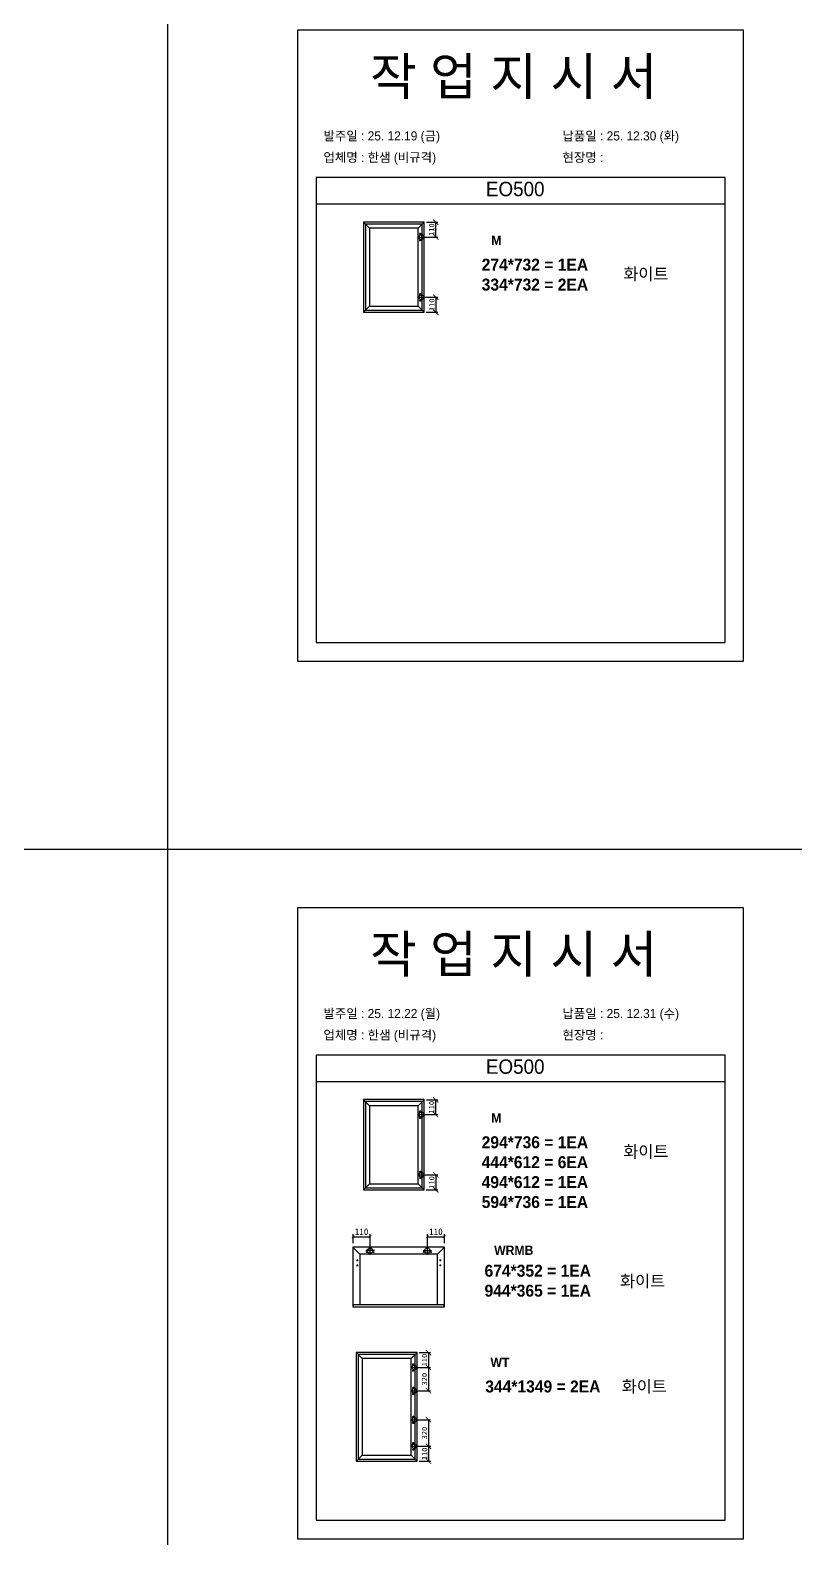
# Model space of a CAD drawing. Header units: millimetres. Extents: x -44117 to 256353, y -2095463 to 65325.
# Drawn here: x 109783 to 112666, y -577863 to -572183 of the extents above; entities that cross this region are included whole.
import ezdxf

# ---------------------------------------------------------------- set-up
doc = ezdxf.new("R2010")
doc.units = ezdxf.units.MM
doc.header["$LTSCALE"] = 10
doc.styles.add('MtX_Gulim', font='')
doc.styles.get('MtX_Gulim').set_extended_font_data('Gulim', bold=True)
doc.dimstyles.new('ISO-25', dxfattribs={"dimtxt": 2.5, "dimasz": 2.5, "dimexe": 1, "dimexo": 1, "dimtad": 1, "dimtxsty": 'Standard', "dimblk": 'ARCHTICK', "dimcen": 2.5, "dimadec": 0, "dimazin": 0, "dimtfac": 1, "dimtmove": 0, "dimatfit": 3, "dimfxl": 0, "dimarcsym": 0})

# ---------------------------------------------------------------- blocks, each defined once
blk = doc.blocks.new('_ArchTick')
at = {"color": 0, "linetype": 'ByBlock', "const_width": 0.15}
blk.add_lwpolyline([(-0.5, -0.5), (0.5, 0.5)], dxfattribs=at)
blk = doc.blocks.new('*D4266')
at = {"color": 0, "lineweight": -2}
for p, q in [((111274.9, -572905.7), (111317.5, -572905.7)), ((111309.5, -572905.7), (111309.5, -572961.8)), ((111264.3, -572961.8), (111317.5, -572961.8))]:
    blk.add_line(p, q, dxfattribs=at)
at = {"layer": 'Defpoints', "color": 0}
for p in [(111266.9, -572905.7), (111256.3, -572961.8), (111309.5, -572961.8)]:
    blk.add_point(p, dxfattribs=at)
at = {"color": 0, "lineweight": -2, "xscale": 20, "yscale": 20, "zscale": 20}
for p, rotation in [((111309.5, -572905.7), 90), ((111309.5, -572961.8), 270)]:
    blk.add_blockref('_ArchTick', p, dxfattribs=dict(at, rotation=rotation))
at = {"color": 0, "insert": (111294.5, -572933.7), "char_height": 20, "attachment_point": 5, "rotation": 90}
blk.add_mtext('110', dxfattribs=at)
blk = doc.blocks.new('*D4267')
at = {"color": 0, "lineweight": -2}
for p, q in [((111264.3, -573188.5), (111318, -573188.5)), ((111310, -573188.5), (111310, -573245.1)), ((111274.4, -573245.1), (111318, -573245.1))]:
    blk.add_line(p, q, dxfattribs=at)
at = {"layer": 'Defpoints', "color": 0}
for p in [(111256.3, -573188.5), (111266.4, -573245.1), (111310, -573245.1)]:
    blk.add_point(p, dxfattribs=at)
at = {"color": 0, "lineweight": -2, "xscale": 20, "yscale": 20, "zscale": 20}
for p, rotation in [((111310, -573188.5), 90), ((111310, -573245.1), 270)]:
    blk.add_blockref('_ArchTick', p, dxfattribs=dict(at, rotation=rotation))
at = {"color": 0, "insert": (111295, -573216.8), "char_height": 20, "attachment_point": 5, "rotation": 90}
blk.add_mtext('110', dxfattribs=at)
blk = doc.blocks.new('*D4278')
at = {"color": 0, "lineweight": -2}
for p, q in [((111274.9, -576210.1), (111317.5, -576210.1)), ((111309.5, -576210.1), (111309.5, -576266.2)), ((111264.3, -576266.2), (111317.5, -576266.2))]:
    blk.add_line(p, q, dxfattribs=at)
at = {"layer": 'Defpoints', "color": 0}
for p in [(111266.9, -576210.1), (111256.3, -576266.2), (111309.5, -576266.2)]:
    blk.add_point(p, dxfattribs=at)
at = {"color": 0, "lineweight": -2, "xscale": 20, "yscale": 20, "zscale": 20}
for p, rotation in [((111309.5, -576210.1), 90), ((111309.5, -576266.2), 270)]:
    blk.add_blockref('_ArchTick', p, dxfattribs=dict(at, rotation=rotation))
at = {"color": 0, "insert": (111294.5, -576238.1), "char_height": 20, "attachment_point": 5, "rotation": 90}
blk.add_mtext('110', dxfattribs=at)
blk = doc.blocks.new('*D4279')
at = {"color": 0, "lineweight": -2}
for p, q in [((111264.3, -576492.9), (111318, -576492.9)), ((111310, -576492.9), (111310, -576549.5)), ((111274.4, -576549.5), (111318, -576549.5))]:
    blk.add_line(p, q, dxfattribs=at)
at = {"layer": 'Defpoints', "color": 0}
for p in [(111256.3, -576492.9), (111266.4, -576549.5), (111310, -576549.5)]:
    blk.add_point(p, dxfattribs=at)
at = {"color": 0, "lineweight": -2, "xscale": 20, "yscale": 20, "zscale": 20}
for p, rotation in [((111310, -576492.9), 90), ((111310, -576549.5), 270)]:
    blk.add_blockref('_ArchTick', p, dxfattribs=dict(at, rotation=rotation))
at = {"color": 0, "insert": (111295, -576521.2), "char_height": 20, "attachment_point": 5, "rotation": 90}
blk.add_mtext('110', dxfattribs=at)
blk = doc.blocks.new('*D4280')
at = {"color": 0, "lineweight": -2}
for p, q in [((110998.3, -576750.4), (110998.3, -576715.8)), ((110998.3, -576725.8), (111062.8, -576725.8)), ((111062.8, -576763.1), (111062.8, -576715.8))]:
    blk.add_line(p, q, dxfattribs=at)
at = {"layer": 'Defpoints', "color": 0}
for p in [(111062.8, -576725.8), (110998.3, -576765.4), (111062.8, -576778.1)]:
    blk.add_point(p, dxfattribs=at)
at = {"color": 0, "lineweight": -2, "xscale": 10, "yscale": 10, "zscale": 10, "rotation": 180}
blk.add_blockref('_ArchTick', (110998.3, -576725.8), dxfattribs=at)
at = {"color": 0, "lineweight": -2, "xscale": 10, "yscale": 10, "zscale": 10}
blk.add_blockref('_ArchTick', (111062.8, -576725.8), dxfattribs=at)
at = {"color": 0, "insert": (111030.5, -576707.1), "char_height": 25, "attachment_point": 5}
blk.add_mtext('110', dxfattribs=at)
blk = doc.blocks.new('*D4281')
at = {"color": 0, "lineweight": -2}
for p, q in [((111278.3, -576763.1), (111278.3, -576715.8)), ((111278.3, -576725.8), (111342.8, -576725.8)), ((111342.8, -576750.4), (111342.8, -576715.8))]:
    blk.add_line(p, q, dxfattribs=at)
at = {"layer": 'Defpoints', "color": 0}
for p in [(111342.8, -576725.8), (111278.3, -576778.1), (111342.8, -576765.4)]:
    blk.add_point(p, dxfattribs=at)
at = {"color": 0, "lineweight": -2, "xscale": 10, "yscale": 10, "zscale": 10, "rotation": 180}
blk.add_blockref('_ArchTick', (111278.3, -576725.8), dxfattribs=at)
at = {"color": 0, "lineweight": -2, "xscale": 10, "yscale": 10, "zscale": 10}
blk.add_blockref('_ArchTick', (111342.8, -576725.8), dxfattribs=at)
at = {"color": 0, "insert": (111310.6, -576707.1), "char_height": 25, "attachment_point": 5}
blk.add_mtext('110', dxfattribs=at)
blk = doc.blocks.new('*D4282')
at = {"color": 0, "lineweight": -2}
for p, q in [((111247.9, -577162.2), (111290.5, -577162.2)), ((111282.5, -577162.2), (111282.5, -577218.3)), ((111237.4, -577218.3), (111290.5, -577218.3))]:
    blk.add_line(p, q, dxfattribs=at)
at = {"layer": 'Defpoints', "color": 0}
for p in [(111239.9, -577162.2), (111229.4, -577218.3), (111282.5, -577218.3)]:
    blk.add_point(p, dxfattribs=at)
at = {"color": 0, "lineweight": -2, "xscale": 20, "yscale": 20, "zscale": 20}
for p, rotation in [((111282.5, -577162.2), 90), ((111282.5, -577218.3), 270)]:
    blk.add_blockref('_ArchTick', p, dxfattribs=dict(at, rotation=rotation))
at = {"color": 0, "insert": (111267.5, -577190.2), "char_height": 20, "attachment_point": 5, "rotation": 90}
blk.add_mtext('110', dxfattribs=at)
blk = doc.blocks.new('*D4283')
at = {"color": 0, "lineweight": -2}
for p, q in [((111237.4, -577514.8), (111291, -577514.8)), ((111283, -577514.8), (111283, -577571.4)), ((111247.4, -577571.4), (111291, -577571.4))]:
    blk.add_line(p, q, dxfattribs=at)
at = {"layer": 'Defpoints', "color": 0}
for p in [(111229.4, -577514.8), (111239.4, -577571.4), (111283, -577571.4)]:
    blk.add_point(p, dxfattribs=at)
at = {"color": 0, "lineweight": -2, "xscale": 20, "yscale": 20, "zscale": 20}
for p, rotation in [((111283, -577514.8), 90), ((111283, -577571.4), 270)]:
    blk.add_blockref('_ArchTick', p, dxfattribs=dict(at, rotation=rotation))
at = {"color": 0, "insert": (111268, -577543.1), "char_height": 20, "attachment_point": 5, "rotation": 90}
blk.add_mtext('110', dxfattribs=at)
blk = doc.blocks.new('*D4284')
at = {"color": 0, "lineweight": -2}
for p, q in [((111237.8, -577415.2), (111290.5, -577415.2)), ((111282.5, -577415.2), (111282.5, -577514.8)), ((111237.4, -577514.8), (111290.5, -577514.8))]:
    blk.add_line(p, q, dxfattribs=at)
at = {"layer": 'Defpoints', "color": 0}
for p in [(111229.8, -577415.2), (111229.4, -577514.8), (111282.5, -577514.8)]:
    blk.add_point(p, dxfattribs=at)
at = {"color": 0, "lineweight": -2, "xscale": 20, "yscale": 20, "zscale": 20}
for p, rotation in [((111282.5, -577415.2), 90), ((111282.5, -577514.8), 270)]:
    blk.add_blockref('_ArchTick', p, dxfattribs=dict(at, rotation=rotation))
at = {"color": 0, "insert": (111267.5, -577465), "char_height": 20, "attachment_point": 5, "rotation": 90}
blk.add_mtext('320', dxfattribs=at)
blk = doc.blocks.new('*D4285')
at = {"color": 0, "lineweight": -2}
for p, q in [((111237.4, -577218.3), (111290.5, -577218.3)), ((111282.5, -577218.3), (111282.5, -577306.2)), ((111237.8, -577306.2), (111290.5, -577306.2))]:
    blk.add_line(p, q, dxfattribs=at)
at = {"layer": 'Defpoints', "color": 0}
for p in [(111229.4, -577218.3), (111229.8, -577306.2), (111282.5, -577306.2)]:
    blk.add_point(p, dxfattribs=at)
at = {"color": 0, "lineweight": -2, "xscale": 20, "yscale": 20, "zscale": 20}
for p, rotation in [((111282.5, -577218.3), 90), ((111282.5, -577306.2), 270)]:
    blk.add_blockref('_ArchTick', p, dxfattribs=dict(at, rotation=rotation))
at = {"color": 0, "insert": (111267.5, -577262.2), "char_height": 20, "attachment_point": 5, "rotation": 90}
blk.add_mtext('320', dxfattribs=at)

msp = doc.modelspace()

# ---------------------------------------------------------------- linework, layer by layer
for p, q in [((112399.3911, -572738.03187), (110859.3911, -572738.03187)), ((112399.3911, -572838.03187), (110859.3911, -572838.03187)), ((111266.89896, -572905.14552, 20.09702), (111037.31908, -572905.14552, 20.09702)), ((111037.31908, -572905.14552, 20.09702), (111037.31908, -573245.12446, 20.09702)), ((111037.83507, -572905.66152, 94.61404), (111037.31908, -572905.66152, 94.61404)), ((111037.83507, -572905.66152, 94.61404), (111037.83507, -572905.14552, 94.61404)), ((111060.27706, -572928.10351, 20.09702), (111037.83507, -572905.66152, 20.09702)), ((111259.28062, -572912.76386, 20.09702), (111044.93742, -572912.76386, 20.09702)), ((111044.93742, -572912.76386, 20.09702), (111044.93742, -573237.50612, 20.09702)), ((111243.94097, -572928.10351, 20.09702), (111266.38296, -572905.66152, 20.09702)), ((111259.28062, -573237.50612, 20.09702), (111259.28062, -572912.76386, 20.09702)), ((111266.38296, -572905.66152, 94.61404), (111266.38296, -572905.14552, 94.61404)), ((111266.38296, -572905.66152, 94.61404), (111266.38296, -572905.14552, 94.61404)), ((111266.38296, -572905.66152, 94.61404), (111266.89896, -572905.66152, 94.61404)), ((111266.38296, -572905.66152, 94.61404), (111266.89896, -572905.66152, 94.61404)), ((111266.89896, -573245.12446, 20.09702), (111266.89896, -572905.14552, 20.09702)), ((111243.94097, -572928.10351, 20.09702), (111060.27706, -572928.10351, 20.09702)), ((111060.27706, -572928.10351, 20.09702), (111060.27706, -573222.16647, 20.09702)), ((111242.30784, -572961.76835, 20.09702), (111270.3852, -572961.76835, 20.09702)), ((111243.94097, -573222.16647, 20.09702), (111243.94097, -572928.10351, 20.09702)), ((111247.8531, -572950.18641, 20.09702), (111255.57439, -572950.18641, 20.09702)), ((111247.8531, -572973.3503, 20.09702), (111255.57439, -572973.3503, 20.09702)), ((111251.71375, -572954.04706, 20.09702), (111251.71375, -572946.32576, 20.09702)), ((111251.71375, -572977.21095, 20.09702), (111251.71375, -572969.48965, 20.09702)), ((111256.34652, -572947.72967, 20.09702), (111256.34652, -572975.80703, 20.09702)), ((111242.30607, -573188.50162, 20.09702), (111270.38343, -573188.50162, 20.09702)), ((111247.59395, -573176.91968, 20.09702), (111255.31524, -573176.91968, 20.09702)), ((111247.59395, -573200.08357, 20.09702), (111255.31524, -573200.08357, 20.09702)), ((111251.4546, -573173.05903, 20.09702), (111251.4546, -573180.78033, 20.09702)), ((111251.4546, -573196.22292, 20.09702), (111251.4546, -573203.94422, 20.09702)), ((111256.34475, -573174.46294, 20.09702), (111256.34475, -573202.5403, 20.09702)), ((111037.83507, -573244.60846, 94.61404), (111037.31908, -573244.60846, 94.61404)), ((111037.31908, -573245.12446, 20.09702), (111266.89896, -573245.12446, 20.09702)), ((111060.27706, -573222.16647, 20.09702), (111037.83507, -573244.60846, 20.09702)), ((111037.83507, -573244.60846, 94.61404), (111037.83507, -573245.12446, 94.61404)), ((111044.93742, -573237.50612, 20.09702), (111259.28062, -573237.50612, 20.09702)), ((111060.27706, -573222.16647, 20.09702), (111243.94097, -573222.16647, 20.09702)), ((111243.93748, -573222.16647, 20.09702), (111266.38462, -573244.60846, 20.09702)), ((111264.84172, -573245.12623, 20.09702), (111264.83995, -573245.12446, 20.09702)), ((111266.38296, -573244.60846, 94.61404), (111266.89896, -573244.60846, 94.61404)), ((111266.38296, -573244.60846, 94.61404), (111266.38296, -573245.12446, 94.61404)), ((111266.38296, -573244.60846, 94.61404), (111266.89896, -573244.60846, 94.61404)), ((111266.38296, -573244.60846, 94.61404), (111266.38296, -573245.12446, 94.61404)), ((112399.3911, -576042.45721), (110859.3911, -576042.45721)), ((112399.3911, -576142.45721), (110859.3911, -576142.45721)), ((111266.89896, -576209.57085, 20.09702), (111037.31908, -576209.57085, 20.09702)), ((111037.31908, -576209.57085, 20.09702), (111037.31908, -576549.5498, 20.09702)), ((111037.83507, -576210.08685, 94.61404), (111037.31908, -576210.08685, 94.61404)), ((111037.83507, -576210.08685, 94.61404), (111037.83507, -576209.57085, 94.61404)), ((111060.27706, -576232.52884, 20.09702), (111037.83507, -576210.08685, 20.09702)), ((111259.28062, -576217.1892, 20.09702), (111044.93742, -576217.1892, 20.09702)), ((111044.93742, -576217.1892, 20.09702), (111044.93742, -576541.93145, 20.09702)), ((111243.94097, -576232.52884, 20.09702), (111266.38296, -576210.08685, 20.09702)), ((111259.28062, -576541.93145, 20.09702), (111259.28062, -576217.1892, 20.09702)), ((111266.38296, -576210.08685, 94.61404), (111266.38296, -576209.57085, 94.61404)), ((111266.38296, -576210.08685, 94.61404), (111266.38296, -576209.57085, 94.61404)), ((111266.38296, -576210.08685, 94.61404), (111266.89896, -576210.08685, 94.61404)), ((111266.38296, -576210.08685, 94.61404), (111266.89896, -576210.08685, 94.61404)), ((111266.89896, -576549.5498, 20.09702), (111266.89896, -576209.57085, 20.09702)), ((111243.94097, -576232.52884, 20.09702), (111060.27706, -576232.52884, 20.09702)), ((111060.27706, -576232.52884, 20.09702), (111060.27706, -576526.59181, 20.09702)), ((111242.30784, -576266.19369, 20.09702), (111270.3852, -576266.19369, 20.09702)), ((111243.94097, -576526.59181, 20.09702), (111243.94097, -576232.52884, 20.09702)), ((111247.8531, -576254.61175, 20.09702), (111255.57439, -576254.61175, 20.09702)), ((111247.8531, -576277.77564, 20.09702), (111255.57439, -576277.77564, 20.09702)), ((111251.71375, -576258.4724, 20.09702), (111251.71375, -576250.7511, 20.09702)), ((111251.71375, -576281.63629, 20.09702), (111251.71375, -576273.91499, 20.09702)), ((111256.34652, -576252.15501, 20.09702), (111256.34652, -576280.23237, 20.09702)), ((111242.30607, -576492.92696, 20.09702), (111270.38343, -576492.92696, 20.09702)), ((111247.59395, -576481.34502, 20.09702), (111255.31524, -576481.34502, 20.09702)), ((111247.59395, -576504.50891, 20.09702), (111255.31524, -576504.50891, 20.09702)), ((111251.4546, -576477.48437, 20.09702), (111251.4546, -576485.20566, 20.09702)), ((111251.4546, -576500.64826, 20.09702), (111251.4546, -576508.36955, 20.09702)), ((111256.34475, -576478.88828, 20.09702), (111256.34475, -576506.96564, 20.09702)), ((111037.83507, -576549.0338, 94.61404), (111037.31908, -576549.0338, 94.61404)), ((111037.31908, -576549.5498, 20.09702), (111266.89896, -576549.5498, 20.09702)), ((111060.27706, -576526.59181, 20.09702), (111037.83507, -576549.0338, 20.09702)), ((111037.83507, -576549.0338, 94.61404), (111037.83507, -576549.5498, 94.61404)), ((111044.93742, -576541.93145, 20.09702), (111259.28062, -576541.93145, 20.09702)), ((111060.27706, -576526.59181, 20.09702), (111243.94097, -576526.59181, 20.09702)), ((111243.93748, -576526.59181, 20.09702), (111266.38462, -576549.0338, 20.09702)), ((111264.84172, -576549.55157, 20.09702), (111264.83995, -576549.5498, 20.09702)), ((111266.38296, -576549.0338, 94.61404), (111266.89896, -576549.0338, 94.61404)), ((111266.38296, -576549.0338, 94.61404), (111266.38296, -576549.5498, 94.61404)), ((111266.38296, -576549.0338, 94.61404), (111266.89896, -576549.0338, 94.61404)), ((111266.38296, -576549.0338, 94.61404), (111266.38296, -576549.5498, 94.61404)), ((110997.95636, -576765.3873), (110997.95636, -576989.72763)), ((111024.29711, -576791.72805), (110998.04305, -576765.17802)), ((111342.8422, -576765.09134), (110998.25232, -576765.09134)), ((111078.91579, -576778.11373), (111046.62896, -576778.11373)), ((111051.82172, -576784.033), (111047.08631, -576784.033)), ((111049.45402, -576781.66529), (111049.45402, -576786.40071)), ((111062.77237, -576794.25715), (111062.77237, -576761.97031)), ((111078.45844, -576784.033), (111073.72302, -576784.033)), ((111076.09073, -576781.66529), (111076.09073, -576786.40071)), ((111262.17874, -576778.11373), (111294.46557, -576778.11373)), ((111267.37151, -576784.033), (111262.6361, -576784.033)), ((111265.0038, -576781.66529), (111265.0038, -576786.40071)), ((111278.32216, -576794.25715), (111278.32216, -576761.97031)), ((111294.00823, -576784.033), (111289.27281, -576784.033)), ((111291.64052, -576781.66529), (111291.64052, -576786.40071)), ((111316.79741, -576791.72805), (111343.05147, -576765.17802)), ((111343.13816, -576989.72763), (111343.13816, -576765.3873)), ((111011.27472, -576814.81321), (111017.19399, -576814.81321)), ((111011.27472, -576833.75487), (111017.19399, -576833.75487)), ((111014.23436, -576811.85357), (111014.23436, -576817.77284)), ((111014.23436, -576830.79523), (111014.23436, -576836.7145)), ((111024.29711, -576791.72805), (111024.29711, -576981.73661)), ((111316.79741, -576791.72805), (111024.29711, -576791.72805)), ((111316.79741, -576981.14469), (111316.79741, -576791.72805)), ((111329.81981, -576814.81321), (111323.90054, -576814.81321)), ((111329.81981, -576833.75487), (111323.90054, -576833.75487)), ((111326.86017, -576811.85357), (111326.86017, -576817.77284)), ((111326.86017, -576830.79523), (111326.86017, -576836.7145)), ((110997.95636, -576981.14469), (111343.13816, -576981.14469)), ((110997.95636, -576989.19489), (111342.8422, -576989.19489)), ((110998.25232, -576990.02359), (111342.8422, -576990.02359)), ((110999.43618, -576981.14469), (110999.43618, -576990.02359)), ((111341.65834, -576990.02359), (111341.65834, -576981.14469)), ((111239.907, -577161.6745, 20.09702), (111010.32712, -577161.6745, 20.09702)), ((111010.32712, -577161.6745, 20.09702), (111010.32712, -577571.41797, 20.09702)), ((111010.84311, -577162.1905, 94.61404), (111010.32712, -577162.1905, 94.61404)), ((111010.84311, -577162.1905, 94.61404), (111010.84311, -577161.6745, 94.61404)), ((111033.28511, -577184.63249, 20.09702), (111010.84311, -577162.1905, 20.09702)), ((111232.28866, -577169.29285, 20.09702), (111017.94546, -577169.29285, 20.09702)), ((111017.94546, -577169.29285, 20.09702), (111017.94546, -577563.79963, 20.09702)), ((111216.94901, -577184.63249, 20.09702), (111033.28511, -577184.63249, 20.09702)), ((111033.28511, -577184.63249, 20.09702), (111033.28511, -577548.45999, 20.09702)), ((111216.94901, -577184.63249, 20.09702), (111239.39101, -577162.1905, 20.09702)), ((111216.94901, -577548.45999, 20.09702), (111216.94901, -577184.63249, 20.09702)), ((111232.28866, -577563.79963, 20.09702), (111232.28866, -577169.29285, 20.09702)), ((111239.39101, -577162.1905, 94.61404), (111239.39101, -577161.6745, 94.61404)), ((111239.39101, -577162.1905, 94.61404), (111239.39101, -577161.6745, 94.61404)), ((111239.39101, -577162.1905, 94.61404), (111239.907, -577162.1905, 94.61404)), ((111239.39101, -577162.1905, 94.61404), (111239.907, -577162.1905, 94.61404)), ((111239.907, -577571.41797, 20.09702), (111239.907, -577161.6745, 20.09702)), ((111215.31588, -577218.29734, 20.09702), (111243.39324, -577218.29734, 20.09702)), ((111220.86114, -577206.71539, 20.09702), (111228.58243, -577206.71539, 20.09702)), ((111220.86114, -577229.87928, 20.09702), (111228.58243, -577229.87928, 20.09702)), ((111224.72179, -577210.57604, 20.09702), (111224.72179, -577202.85474, 20.09702)), ((111224.72179, -577233.73993, 20.09702), (111224.72179, -577226.01864, 20.09702)), ((111229.35456, -577204.25865, 20.09702), (111229.35456, -577232.33601, 20.09702)), ((111221.31145, -577294.96392), (111228.78323, -577294.96392)), ((111225.04734, -577291.22802), (111225.04734, -577298.69981)), ((111229.77947, -577292.58657), (111229.77947, -577319.7566)), ((111216.19445, -577306.17159), (111243.36449, -577306.17159)), ((111221.31145, -577317.37926), (111228.78323, -577317.37926)), ((111225.04734, -577313.64337), (111225.04734, -577321.11515)), ((111216.19445, -577415.20598), (111243.36449, -577415.20598)), ((111221.31145, -577403.99831), (111228.78323, -577403.99831)), ((111225.04734, -577400.26242), (111225.04734, -577407.7342)), ((111229.77947, -577401.62096), (111229.77947, -577428.79099)), ((111221.31145, -577426.41365), (111228.78323, -577426.41365)), ((111225.04734, -577422.67776), (111225.04734, -577430.14954)), ((111215.31411, -577514.79514, 20.09702), (111243.39147, -577514.79514, 20.09702)), ((111220.60199, -577503.21319, 20.09702), (111228.32329, -577503.21319, 20.09702)), ((111220.60199, -577526.37708, 20.09702), (111228.32329, -577526.37708, 20.09702)), ((111224.46264, -577499.35254, 20.09702), (111224.46264, -577507.07384, 20.09702)), ((111224.46264, -577522.51643, 20.09702), (111224.46264, -577530.23773, 20.09702)), ((111229.35279, -577500.75645, 20.09702), (111229.35279, -577528.83381, 20.09702)), ((111010.84311, -577570.90198, 94.61404), (111010.32712, -577570.90198, 94.61404)), ((111010.32712, -577571.41797, 20.09702), (111239.907, -577571.41797, 20.09702)), ((111033.28511, -577548.45999, 20.09702), (111010.84311, -577570.90198, 20.09702)), ((111010.84311, -577570.90198, 94.61404), (111010.84311, -577571.41797, 94.61404)), ((111017.94546, -577563.79963, 20.09702), (111232.28866, -577563.79963, 20.09702)), ((111033.28511, -577548.45999, 20.09702), (111216.94901, -577548.45999, 20.09702)), ((111216.94552, -577548.45999, 20.09702), (111239.39266, -577570.90198, 20.09702)), ((111237.84976, -577571.41975, 20.09702), (111237.84799, -577571.41797, 20.09702)), ((111239.39101, -577570.90198, 94.61404), (111239.907, -577570.90198, 94.61404)), ((111239.39101, -577570.90198, 94.61404), (111239.39101, -577571.41797, 94.61404)), ((111239.39101, -577570.90198, 94.61404), (111239.907, -577570.90198, 94.61404)), ((111239.39101, -577570.90198, 94.61404), (111239.39101, -577571.41797, 94.61404))]:
    msp.add_line(p, q)
at = {"color": 1}
msp.add_line((104015.69829, -575267.10522), (196284.84516, -575267.10522), dxfattribs=at)
msp.add_line((104015.69829, -575267.10522), (196284.84516, -575267.10522), dxfattribs=at)
for p in [(110300.49669, 21924.9366), (110300.49669, 14161.07811), (110300.49669, 18584.38997), (110300.49669, 10820.53148), (110300.49669, 18627.87121), (110300.49669, 10864.01272), (110300.49669, 15287.32457), (110300.49669, 7523.46608), (110300.49669, 3746.75115), (110300.49669, 21924.9366), (110300.49669, 14161.07811), (110300.49669, 18584.38997), (110300.49669, 10820.53148), (110300.49669, 18627.87121), (110300.49669, 10864.01272), (110300.49669, 15287.32457), (110300.49669, 7523.46608), (110300.49669, 3746.75115), (110300.49669, 21924.9366), (110300.49669, 14161.07811), (110300.49669, 18584.38997), (110300.49669, 10820.53148), (110300.49669, 18627.87121), (110300.49669, 10864.01272), (110300.49669, 15287.32457), (110300.49669, 7523.46608), (110300.49669, 3746.75115), (110300.49669, 21924.9366), (110300.49669, 14161.07811), (110300.49669, 18584.38997), (110300.49669, 10820.53148), (110300.49669, 18627.87121), (110300.49669, 10864.01272), (110300.49669, 15287.32457), (110300.49669, 7523.46608), (110300.49669, 3746.75115), (110300.49669, 21924.9366), (110300.49669, 14161.07811), (110300.49669, 18584.38997), (110300.49669, 10820.53148), (110300.49669, 18627.87121), (110300.49669, 10864.01272), (110300.49669, 15287.32457), (110300.49669, 7523.46608), (110300.49669, 3746.75115), (110300.49669, 21924.9366), (110300.49669, 14161.07811), (110300.49669, 18584.38997), (110300.49669, 10820.53148), (110300.49669, 18627.87121), (110300.49669, 10864.01272), (110300.49669, 15287.32457), (110300.49669, 7523.46608), (110300.49669, 3746.75115), (110300.49669, 21924.9366), (110300.49669, 14161.07811), (110300.49669, 18584.38997), (110300.49669, 10820.53148), (110300.49669, 18627.87121), (110300.49669, 10864.01272), (110300.49669, 15287.32457), (110300.49669, 7523.46608), (110300.49669, 3746.75115), (110300.49669, 21924.9366), (110300.49669, 14161.07811), (110300.49669, 18584.38997), (110300.49669, 10820.53148), (110300.49669, 18627.87121), (110300.49669, 10864.01272), (110300.49669, 15287.32457), (110300.49669, 7523.46608), (110300.49669, 3746.75115), (110300.49669, 21924.9366), (110300.49669, 14161.07811), (110300.49669, 18584.38997), (110300.49669, 10820.53148), (110300.49669, 18627.87121), (110300.49669, 10864.01272), (110300.49669, 15287.32457), (110300.49669, 7523.46608), (110300.49669, 3746.75115), (110300.49669, 21924.9366), (110300.49669, 14161.07811), (110300.49669, 18584.38997), (110300.49669, 10820.53148), (110300.49669, 18627.87121), (110300.49669, 10864.01272), (110300.49669, 15287.32457), (110300.49669, 7523.46608), (110300.49669, 3746.75115), (110300.49669, 12702.87182), (110300.49669, 4939.01333), (110300.49669, 9362.32519), (110300.49669, 1598.4667), (110300.49669, 9405.80642), (110300.49669, 1641.94794), (110300.49669, 6065.25979), (110300.49669, -1698.5987), (110300.49669, -5475.31363), (110300.49669, 12702.87182), (110300.49669, 4939.01333), (110300.49669, 9362.32519), (110300.49669, 1598.4667), (110300.49669, 9405.80642), (110300.49669, 1641.94794), (110300.49669, 6065.25979), (110300.49669, -1698.5987), (110300.49669, -5475.31363), (110300.49669, 12702.87182), (110300.49669, 4939.01333), (110300.49669, 9362.32519), (110300.49669, 1598.4667), (110300.49669, 9405.80642), (110300.49669, 1641.94794), (110300.49669, 6065.25979), (110300.49669, -1698.5987), (110300.49669, -5475.31363), (110300.49669, 12702.87182), (110300.49669, 4939.01333), (110300.49669, 9362.32519), (110300.49669, 1598.4667), (110300.49669, 9405.80642), (110300.49669, 1641.94794), (110300.49669, 6065.25979), (110300.49669, -1698.5987), (110300.49669, -5475.31363), (110300.49669, 12702.87182), (110300.49669, 4939.01333), (110300.49669, 9362.32519), (110300.49669, 1598.4667), (110300.49669, 9405.80642), (110300.49669, 1641.94794), (110300.49669, 6065.25979), (110300.49669, -1698.5987), (110300.49669, -5475.31363)]:
    msp.add_xline(p, (0, 1), dxfattribs=at)
for points in [[(110789.3911, -574558.86215), (112469.3911, -574558.86215), (112469.3911, -572182.86215), (110789.3911, -572182.86215)], [(110789.3911, -577863.28749), (112469.3911, -577863.28749), (112469.3911, -575487.28749), (110789.3911, -575487.28749)]]:
    msp.add_lwpolyline(points, close=True)
for points in [[(110859.3911, -572738.03187), (110859.3911, -574488.86215), (112399.3911, -574488.86215), (112399.3911, -572738.03187)], [(110859.3911, -576042.45721), (110859.3911, -577793.28749), (112399.3911, -577793.28749), (112399.3911, -576042.45721)]]:
    msp.add_lwpolyline(points)
for centre, radius in [((111256.34652, -572961.76835, 20.09702), 9.00818), ((111251.71375, -572950.18641, 20.09702), 2.00754), ((111251.71375, -572973.3503, 20.09702), 2.00754), ((111256.34475, -573188.50162, 20.09702), 9.00818), ((111251.4546, -573176.91968, 20.09702), 2.00754), ((111251.4546, -573200.08357, 20.09702), 2.00754), ((111256.34652, -576266.19369, 20.09702), 9.00818), ((111251.71375, -576254.61175, 20.09702), 2.00754), ((111251.71375, -576277.77564, 20.09702), 2.00754), ((111256.34475, -576492.92696, 20.09702), 9.00818), ((111251.4546, -576481.34502, 20.09702), 2.00754), ((111251.4546, -576504.50891, 20.09702), 2.00754), ((111049.45402, -576784.033), 0.94708), ((111062.77237, -576778.11373), 10.35872), ((111076.09073, -576784.033), 0.94708), ((111265.0038, -576784.033), 0.94708), ((111278.32216, -576778.11373), 10.35872), ((111291.64052, -576784.033), 0.94708), ((111014.23436, -576814.8132), 0.88789), ((111014.23436, -576833.75487), 0.88789), ((111326.86017, -576814.8132), 0.88789), ((111326.86017, -576833.75487), 0.88789), ((111229.35456, -577218.29734, 20.09702), 9.00818), ((111224.72179, -577206.71539, 20.09702), 2.00754), ((111224.72179, -577229.87928, 20.09702), 2.00754), ((111229.77947, -577306.17159), 8.71708), ((111225.04734, -577294.96392), 1.94266), ((111225.04734, -577317.37926), 1.94266), ((111229.77947, -577415.20598), 8.71708), ((111225.04734, -577403.99831), 1.94266), ((111225.04734, -577426.41365), 1.94266), ((111229.35279, -577514.79514, 20.09702), 9.00818), ((111224.46264, -577503.21319, 20.09702), 2.00754), ((111224.46264, -577526.37708, 20.09702), 2.00754)]:
    msp.add_circle(centre, radius)
for centre, start, end in [((110998.25232, -576765.3873), 90, 180), ((111342.8422, -576765.3873), 0, 90), ((110998.25232, -576989.72763), 180, 270), ((111342.8422, -576989.72763), 270, 0)]:
    msp.add_arc(centre, 0.29596, start, end)

# ---------------------------------------------------------------- texts
at = {"linetype": 'Continuous', "style": 'MtX_Gulim'}
for s, height, p in [('M', 35.04934, (111519.13654, -572991.83282)), ('M', 35.04934, (111519.13654, -576296.25815)), ('WRMB', 35.049344, (111529.91365, -576794.23679)), ('WT', 35.049344, (111516.02303, -577216.74774))]:
    msp.add_text(s, height=height, dxfattribs=at).set_placement(p)
at = {"attachment_point": 1}
for s, width, gutter_width, heights, insert, char_height in [('{\\fGulim|b0|i0|c129|p50;작 업 지 시 서}', 3307.3198183, 12.5, [-155.84554], (111062.19771, -572287.02466), 140), ('\\pt11;{\\fGulim|b0|i0|c129|p50;발주일 : 25. 12.19 (금)}', 3307.3198183, 12.5, [34.50412], (110886.98835, -572563.74508), 34.3), ('{\\fGulim|b0|i0|c129|p50;납품일 : 25. 12.30 (화)}', 3307.3198183, 12.5, [35.09023], (111786.96634, -572563.74508), 34.3), ('{\\fGulim|b0|i0|c129|p50;업체명 : 한샘 (비규격)}', 3307.3198183, 12.5, [36.11279], (110886.98835, -572644.40126), 34.3), ('{\\fGulim|b0|i0|c129|p50;현장명 : }', 3307.3198183, 12.5, [-38.2735], (111786.96634, -572644.40126), 34.3), ('{\\fGulim|b0|i0|c129|p50;EO500}', 5224.9748335, 19.74777, [57.05176], (111498.83314, -572753.73817), 54.1878762), ('{\\f굴림|b1|i0|c129|p50;274*732 = 1EA\\P334*732 = 2EA}', 13607.1496112, 175, [602.07594], (111482.85087, -573043.18002), 45), ('{\\f굴림|b1|i0|c129|p50;화이트}', 13607.1496112, 175, [-50], (112016.37088, -573078.37052), 45), ('{\\fGulim|b0|i0|c129|p50;작 업 지 시 서}', 3307.3198183, 12.5, [-155.84554], (111062.19771, -575591.45), 140), ('\\pt11;{\\fGulim|b0|i0|c129|p50;발주일 : 25. 12.22 (월)}', 3307.3198183, 12.5, [34.50412], (110886.98835, -575868.17042), 34.3), ('{\\fGulim|b0|i0|c129|p50;납품일 : 25. 12.31 (수)}', 3307.3198183, 12.5, [35.09023], (111786.96634, -575868.17042), 34.3), ('{\\fGulim|b0|i0|c129|p50;업체명 : 한샘 (비규격)}', 3307.3198183, 12.5, [36.11279], (110886.98835, -575948.8266), 34.3), ('{\\fGulim|b0|i0|c129|p50;현장명 : }', 3307.3198183, 12.5, [-38.2735], (111786.96634, -575948.8266), 34.3), ('{\\fGulim|b0|i0|c129|p50;EO500}', 5224.9748335, 19.74777, [57.05176], (111498.83314, -576058.1635), 54.1878762), ('{\\f굴림|b1|i0|c129|p50;294*736 = 1EA\\P444*612 = 6EA\\P494*612 = 1EA\\P594*736 = 1EA}', 13607.1496112, 175, [602.07594], (111482.85087, -576347.60535), 45), ('{\\f굴림|b1|i0|c129|p50;화이트}', 13607.1496112, 175, [-50], (112016.37088, -576382.79586), 45), ('{\\f굴림|b1|i0|c129|p50;674*352 = 1EA \\P944*365 = 1EA}', 13607.1496112, 175, [-121.4881], (111493.62798, -576831.37013), 45), ('{\\f굴림|b1|i0|c129|p50;화이트}', 13607.1496112, 175, [-50], (112003.98596, -576870.57967), 45), ('{\\f굴림|b1|i0|c129|p50;344*1349 = 2EA}', 13607.1496112, 175, [-46.36905], (111496.39484, -577267.13391), 45), ('{\\f굴림|b1|i0|c129|p50;화이트}', 13607.1496112, 175, [-50], (112010.4872, -577267.15516), 45)]:
    msp.add_mtext_dynamic_manual_height_columns(s, width=width, gutter_width=gutter_width, heights=heights, dxfattribs=dict(at, insert=insert, char_height=char_height))

# ---------------------------------------------------------------- dimensions: what is measured, and where the dimension line sits
for base, p1, p2, text, override, picture, middle in [((111309.47011, -572961.76835, 20.09702), (111266.89896, -572905.66152, 94.61404), (111256.34652, -572961.76835, 20.09702), '110', {"dimscale": 8}, '*D4266', (111294.47011, -572933.71494, 20.09702)), ((111309.98693, -573245.12446, 20.09702), (111256.34475, -573188.50162, 20.09702), (111266.38296, -573245.12446, 94.61404), '110', {"dimscale": 8, "dimtxsty": 'Standard'}, '*D4267', (111294.98693, -573216.81304, 20.09702)), ((111309.47011, -576266.19369, 20.09702), (111266.89896, -576210.08685, 94.61404), (111256.34652, -576266.19369, 20.09702), '110', {"dimscale": 8}, '*D4278', (111294.47011, -576238.14027, 20.09702)), ((111309.98693, -576549.5498, 20.09702), (111256.34475, -576492.92696, 20.09702), (111266.38296, -576549.5498, 94.61404), '110', {"dimscale": 8, "dimtxsty": 'Standard'}, '*D4279', (111294.98693, -576521.23838, 20.09702)), ((111282.47815, -577218.29734, 20.09702), (111239.907, -577162.1905, 94.61404), (111229.35456, -577218.29734, 20.09702), '110', {"dimscale": 8}, '*D4282', (111267.47815, -577190.24392, 20.09702)), ((111282.47815, -577306.17158), (111229.35456, -577218.29733, 20.09702), (111229.77947, -577306.17158), '320', {"dimscale": 8, "dimtxsty": 'Standard'}, '*D4285', (111267.47815, -577262.23446)), ((111282.47815, -577514.79513), (111229.77947, -577415.20598), (111229.35279, -577514.79513, 20.09702), '320', {"dimscale": 8, "dimtxsty": 'Standard'}, '*D4284', (111267.47815, -577465.00056)), ((111282.99498, -577571.41797, 20.09702), (111229.35279, -577514.79514, 20.09702), (111239.39101, -577571.41797, 94.61404), '110', {"dimscale": 8, "dimtxsty": 'Standard'}, '*D4283', (111267.99498, -577543.10655, 20.09702))]:
    dim = msp.add_linear_dim(base=base, p1=p1, p2=p2, angle=90, text=text, dimstyle='ISO-25', override=override)
    dim.commit()
    dim.dimension.update_dxf_attribs({"geometry": picture, "text_midpoint": middle})
for base, p1, p2, picture, middle in [((111062.77238, -576725.8069), (110998.25232, -576765.3873), (111062.77238, -576778.11373), '*D4280', (111030.51235, -576707.0569)), ((111342.8422, -576725.8069), (111278.32215, -576778.11373), (111342.8422, -576765.3873), '*D4281', (111310.58218, -576707.0569))]:
    dim = msp.add_linear_dim(base=base, p1=p1, p2=p2, text='110', dimstyle='ISO-25', override={"dimscale": 10, "dimasz": 1, "dimexo": 1.5, "dimtxsty": 'Standard'})
    dim.commit()
    dim.dimension.update_dxf_attribs({"geometry": picture, "text_midpoint": middle})

doc.saveas('drawing.dxf')
